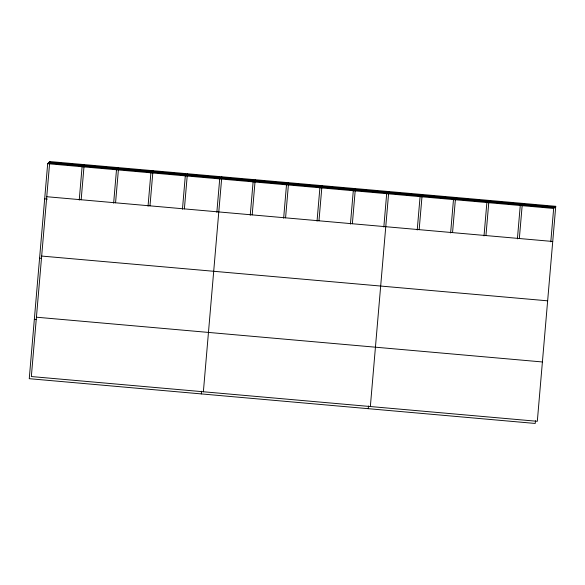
<?xml version="1.0" encoding="UTF-8"?>
<svg xmlns="http://www.w3.org/2000/svg" width="585" height="585" viewBox="0 0 585 585"><rect width="100%" height="100%" fill="white"/><g stroke="black" fill="none" stroke-linecap="round" stroke-linejoin="round"><path stroke-width="0.88" d="M49.769 161.548L31.341 376.543L537.315 421.302L555.75 206.308L49.769 161.548L47.685 163.698L29.25 378.692L535.231 423.452L535.458 420.754M79.231 200.099L82.09 166.74M81.161 199.756L84.174 164.59M113.636 203.149L116.495 169.782M115.567 202.805L118.587 167.639M148.042 206.191L150.901 172.824M149.979 205.847L152.992 170.681M182.447 209.233L185.306 175.873M184.385 208.889L187.397 173.723M201.284 393.91L201.511 391.211M216.852 212.275L219.711 178.915L221.803 176.765L203.375 391.76M250.248 215.229L253.108 181.869M252.186 214.885L255.199 179.719M283.645 218.183L286.504 184.823M285.575 217.839L288.595 182.674M317.041 221.137L319.9 187.778M318.971 220.794L321.991 185.628M350.43 224.092L353.296 190.732M352.367 223.748L355.38 188.582M368.257 408.681L368.484 405.983M383.826 227.046L386.685 193.686L388.776 191.536L370.349 406.531M417.222 230L420.081 196.64M419.16 229.656L422.173 194.491M450.618 232.954L453.477 199.595M452.549 232.611L455.569 197.445M484.014 235.909L486.874 202.549M485.945 235.565L488.958 200.399M517.403 238.863L520.262 205.503M519.341 238.519L522.354 203.353M550.799 241.817L553.659 208.457L555.75 206.308M49.081 162.257L555.063 207.017M48.372 162.988L554.353 207.748M47.685 163.698L553.659 208.457M46.756 196.714L552.737 241.473M44.665 198.863L47.385 199.105M41.667 256.062L547.648 300.822M39.583 258.204L41.389 258.365M36.424 317.202L542.405 361.961M34.34 319.344L36.146 319.505"/></g></svg>
